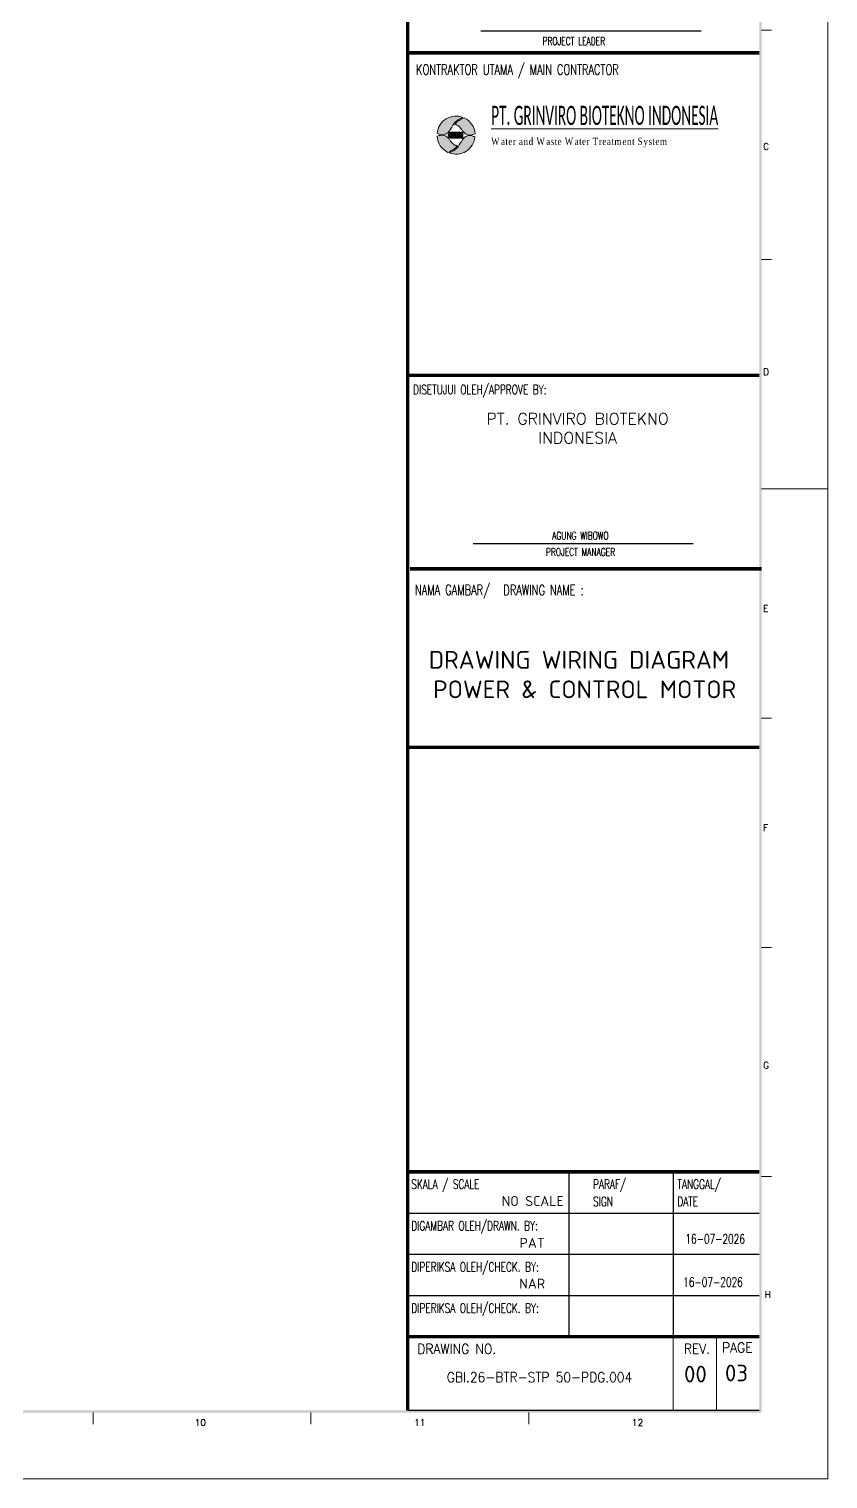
# Model space of a CAD drawing. Header units: millimetres. Extents: x 67033 to 212947, y 35102 to 335921.
# Drawn here: x 89404 to 91552, y 164509 to 168410 of the extents above; entities that cross this region are included whole.
import ezdxf
from ezdxf.enums import TextEntityAlignment as Align

# ---------------------------------------------------------------- set-up
doc = ezdxf.new("R2010")
doc.units = ezdxf.units.MM
doc.layers.add('BORDER', color=7, linetype='Continuous')
doc.layers.add('S-Kop', color=7, linetype='Continuous')
doc.layers.add('G-0.9', color=250, linetype='Continuous', lineweight=9)
doc.styles.add('3', font='ROMANS.SHX', dxfattribs={"width": 0.75})
doc.styles.add('ISOCPEUR', font='isocpeur.ttf')
doc.styles.add('ROMANS', font='romans.shx', dxfattribs={"height": 0.3})
doc.styles.get("Standard").update_dxf_attribs({"font": 'arial.ttf'})

msp = doc.modelspace()

# ---------------------------------------------------------------- hatches: boundary and pattern name
at = {"layer": 'G-0.9', "true_color": 0x105689}
h = msp.add_hatch(color=146, dxfattribs=at)
edge = h.paths.add_edge_path(flags=0)
edge.add_arc((90551.57945680924, 168124.1273931313), 51.18441733908399, 3.799054058211098, 64.9709100956754)
edge.add_spline(control_points=[(90573.23447579484, 168170.5052405483), (90572.01825402681, 168169.9790571148), (90570.20747594483, 168169.1593579433), (90567.81759037598, 168168.0081841969), (90566.0426666696, 168167.110470083), (90564.26424196082, 168166.1992743443), (90562.48656068569, 168165.2704636861), (90560.73846110064, 168164.2950316496), (90559.04929292982, 168163.2450126175), (90557.42176621043, 168162.1131507709), (90555.30616877267, 168160.5230616945), (90552.78345216242, 168158.3849078677), (90549.95457401584, 168155.597806881), (90548.19762612865, 168153.5832278127), (90547.35166854081, 168152.5375576327)], knot_values=[0, 0, 0, 0, 0.125, 0.1875, 0.25, 0.3125, 0.375, 0.4375, 0.5, 0.5625, 0.625, 0.75, 0.875, 1, 1, 1, 1], degree=3, periodic=0)
edge.add_spline(control_points=[(90547.35166854081, 168152.5375576327), (90547.91511122338, 168152.5329943063), (90549.03480509757, 168152.4784210968), (90550.6824586095, 168152.2522071642), (90552.3291633374, 168151.9056824677), (90553.92768798278, 168151.4082116547), (90555.18577249895, 168150.8061368946), (90556.16036679473, 168150.2471907495), (90556.87053854838, 168149.8047551351), (90557.55863660165, 168149.332713166), (90558.22635741197, 168148.8239425199), (90558.87562899578, 168148.2910852064), (90559.72178600574, 168147.564472925), (90560.5308240158, 168146.8033556455), (90561.30881910922, 168146.0068142494), (90561.88273843225, 168145.4001658208), (90562.44450607689, 168144.7810275667), (90563.17385679383, 168143.9347813398), (90563.8861523021, 168143.0715465112), (90564.58626795231, 168142.1967968485), (90565.2721305162, 168141.3074897527), (90566.1214148738, 168140.189385091), (90567.12723897654, 168138.837956586), (90568.13004355218, 168137.4859076906), (90569.1414857823, 168136.1509771939), (90570.16455993385, 168134.8277789485), (90571.03516624916, 168133.7422576987), (90571.74148809913, 168132.8820874213), (90572.28199484566, 168132.2449910069), (90572.82782256645, 168131.6081131139), (90573.37799798338, 168130.9720410558), (90573.84723497566, 168130.4524815815), (90574.23175107253, 168130.0469770612), (90574.52621033334, 168129.7502584646), (90574.82485769087, 168129.4574973973), (90575.22612681008, 168129.0683723782), (90575.73705187424, 168128.5912411712), (90576.37100059217, 168128.0442085349), (90577.25201984202, 168127.370853109), (90578.44006411798, 168126.6319219746), (90579.9381958, 168125.8765702562), (90581.50019962441, 168125.2599713318), (90583.64863697469, 168124.6172069714), (90585.854431866, 168124.2356945373), (90588.0847723, 168124.1231241289), (90590.32128000748, 168124.1640276772), (90593.10354562056, 168124.4762792846), (90595.83268042082, 168125.0769360432), (90597.95986783289, 168125.7343115951), (90600.06262508428, 168126.47674969), (90601.6224099851, 168127.0809716159), (90602.65139958131, 168127.518740921)], knot_values=[0, 0, 0, 0, 0.02500000000000002, 0.05000000000000004, 0.07499999999999996, 0.09999999999999998, 0.125, 0.1375, 0.15, 0.1625000000000001, 0.175, 0.1875, 0.2, 0.225, 0.2375, 0.25, 0.2625, 0.275, 0.3, 0.3125, 0.325, 0.35, 0.375, 0.4, 0.425, 0.45, 0.475, 0.4875, 0.5, 0.5125, 0.5249999999999999, 0.5374999999999999, 0.5437499999999998, 0.5499999999999998, 0.5562499999999999, 0.5624999999999999, 0.5749999999999998, 0.5874999999999999, 0.5999999999999999, 0.6249999999999999, 0.6499999999999999, 0.6749999999999998, 0.6999999999999998, 0.7499999999999999, 0.7749999999999999, 0.7999999999999999, 0.8499999999999999, 0.8999999999999999, 0.9249999999999999, 0.95, 1, 1, 1, 1], degree=3, periodic=0)
edge = h.paths.add_edge_path(flags=0)
edge.add_arc((90551.57945680924, 168124.1273931313), 51.18441733908391, 183.7990540582112, 244.97091009567498, ccw=False)
edge.add_spline(control_points=[(90500.50751403719, 168120.7360453409), (90501.53650363494, 168121.1738146459), (90503.0962011017, 168121.7781356013), (90505.19919151008, 168122.5203096181), (90506.79388259506, 168123.0141335154), (90508.41995639833, 168123.4157692314), (90510.61061106369, 168123.8423278657), (90512.8378269054, 168124.0905393839), (90515.07410557124, 168124.1317030931), (90517.30450294637, 168124.0190651643), (90519.51027128972, 168123.6376013754), (90521.65871806954, 168122.9947829205), (90523.22070452226, 168122.3783354824), (90524.7188986162, 168121.6224183896), (90526.1443194674, 168120.7378110417), (90527.21739238394, 168119.8553001407), (90527.9327953139, 168119.1863366206), (90528.33405432661, 168118.7973034141), (90528.63270371496, 168118.5045239053), (90528.92716243392, 168118.2078102207), (90529.31167870882, 168117.8023040918), (90529.78091561364, 168117.2827454056), (90530.33109105974, 168116.6466730942), (90530.87691877132, 168116.0097952696), (90531.41742552092, 168115.3726988375), (90532.12374736935, 168114.5125285655), (90532.99435368465, 168113.4270073118), (90534.01742783775, 168112.1038090679), (90535.02887006632, 168110.7688785713), (90536.03167464197, 168109.4168296759), (90537.03749874624, 168108.0654011709), (90537.88678310385, 168106.9472965093), (90538.57264566772, 168106.0579894134), (90539.27276131794, 168105.1832397514), (90539.98505682619, 168104.3200049229), (90540.71440754161, 168103.4737586959), (90541.2761751878, 168102.8546204396), (90541.85009451081, 168102.247972011), (90542.6280896027, 168101.4514306164), (90543.4371276143, 168100.6903133376), (90544.28328462272, 168099.9637010556), (90544.93255620808, 168099.4308437421), (90545.60027701683, 168098.9220730958), (90546.28837507167, 168098.4500311261), (90546.99854682531, 168098.0075955125), (90547.9731411211, 168097.4486493673), (90549.23122563571, 168096.8465746072), (90550.8297502811, 168096.3491037942), (90552.476455009, 168096.0025790962), (90554.12410852093, 168095.776365165), (90555.24380239667, 168095.7217919556), (90555.80724507922, 168095.7172286291)], knot_values=[0, 0, 0, 0, 0.05000000000000004, 0.07499999999999996, 0.09999999999999998, 0.125, 0.1499999999999999, 0.2, 0.225, 0.25, 0.3, 0.325, 0.35, 0.375, 0.4, 0.425, 0.4375, 0.44375, 0.45, 0.4562499999999999, 0.4624999999999999, 0.475, 0.4875, 0.5, 0.5125, 0.5249999999999999, 0.5499999999999998, 0.5749999999999997, 0.5999999999999998, 0.6249999999999998, 0.6499999999999998, 0.6749999999999998, 0.6874999999999998, 0.6999999999999997, 0.7249999999999996, 0.7374999999999996, 0.7499999999999996, 0.7624999999999995, 0.7749999999999995, 0.7999999999999995, 0.8124999999999996, 0.8249999999999995, 0.8374999999999995, 0.8499999999999994, 0.8624999999999994, 0.8749999999999993, 0.8999999999999994, 0.9249999999999994, 0.9499999999999994, 0.9749999999999994, 0.9999999999999994, 0.9999999999999994, 0.9999999999999994, 0.9999999999999994], degree=3, periodic=0)
edge.add_spline(control_points=[(90555.80724507922, 168095.7172286291), (90554.96128749139, 168094.6715584499), (90553.20433960421, 168092.6569793809), (90550.37546145762, 168089.8698783942), (90547.85274484736, 168087.7317245673), (90545.73714740959, 168086.141635491), (90544.10962069021, 168085.0097736435), (90542.42045251785, 168083.9597546124), (90540.67235293433, 168082.9843225758), (90538.89467165923, 168082.0555119175), (90537.11624695043, 168081.1443161788), (90535.34132324407, 168080.2466020657), (90532.95143767522, 168079.0954283187), (90531.14065959169, 168078.2757291471), (90529.92443782519, 168077.7495457136)], knot_values=[0, 0, 0, 0, 0.125, 0.25, 0.375, 0.4375, 0.5, 0.5625, 0.625, 0.6875, 0.75, 0.8125, 0.875, 1, 1, 1, 1], degree=3, periodic=0)
at = {"layer": 'G-0.9', "true_color": 0x139b48}
h = msp.add_hatch(color=114, dxfattribs=at)
edge = h.paths.add_edge_path(flags=0)
edge.add_spline(control_points=[(90602.52684281033, 168119.2071860099), (90601.91239689481, 168119.5040851488), (90600.67534835203, 168120.0801062512), (90599.10673072326, 168120.7483245923), (90597.84189976116, 168121.2650716121), (90596.88868966002, 168121.644733282), (90595.926941092, 168122.0032589114), (90594.95407919894, 168122.3242667396), (90593.96635534926, 168122.6182049564), (90592.96705968598, 168122.8921223185), (90591.95953986415, 168123.1269184911), (90590.94967373148, 168123.3042544305), (90589.9331608593, 168123.4288950292), (90588.56459637813, 168123.5397168435), (90586.85959434025, 168123.5383356861), (90585.16059325774, 168123.3021934647), (90583.81010176482, 168123.0009117666), (90582.81654797972, 168122.7278589158), (90581.83625588503, 168122.401631054), (90580.86424652177, 168122.0183222496), (90579.91050599079, 168121.5885856322), (90578.67526682523, 168120.9705868395), (90577.19412667671, 168120.0888257846), (90575.50756266437, 168118.8908626825), (90573.9304431649, 168117.5704658602), (90572.44453856855, 168116.1419787654), (90571.04981884442, 168114.6239718173), (90569.73751826768, 168113.0290319037), (90568.71261440153, 168111.6578921468), (90567.93019097952, 168110.5315292072), (90567.1611849884, 168109.3987709693), (90566.42562221715, 168108.2463621752), (90565.71466707354, 168107.0781868642), (90565.18425528462, 168106.2006428647), (90564.66087235707, 168105.3188761955), (90564.14786517389, 168104.4307313173), (90563.63831680955, 168103.5406759771), (90562.95302920455, 168102.3581751096), (90562.27135609585, 168101.1739880893), (90561.58611655042, 168099.9927572693), (90561.06066677406, 168099.1145995343), (90560.52774810475, 168098.2416081868), (90559.81287464366, 168097.0807500017), (90558.88559638803, 168095.6528862915), (90557.71082963768, 168093.9780333379), (90556.05914154983, 168091.8068816124), (90553.78219166763, 168089.2351246711), (90550.7754329422, 168086.4076021179), (90547.52285157448, 168083.8739520787), (90544.63780965358, 168082.0488480481), (90542.24845969364, 168080.7366751449), (90540.4229230655, 168079.8111240569), (90538.57089721652, 168078.9326903359), (90536.0726749733, 168077.8123871424), (90534.18737980856, 168076.992748084), (90532.9196777086, 168076.4654877746)], knot_values=[-1, -1, -1, -1, -0.9772727272727273, -0.9545454545454546, -0.9431818181818182, -0.9318181818181819, -0.9204545454545454, -0.9090909090909091, -0.8977272727272727, -0.8863636363636364, -0.875, -0.8636363636363636, -0.8522727272727273, -0.8409090909090909, -0.8181818181818182, -0.7954545454545454, -0.7840909090909091, -0.7727272727272727, -0.7613636363636364, -0.75, -0.7386363636363636, -0.7272727272727273, -0.7045454545454546, -0.6818181818181818, -0.6590909090909091, -0.6363636363636364, -0.6136363636363636, -0.5909090909090909, -0.5681818181818181, -0.5568181818181818, -0.5454545454545454, -0.5227272727272727, -0.5113636363636364, -0.5, -0.4886363636363636, -0.4772727272727273, -0.4659090909090909, -0.4545454545454545, -0.4318181818181818, -0.4204545454545454, -0.4090909090909091, -0.3977272727272727, -0.3863636363636364, -0.3636363636363636, -0.3409090909090909, -0.3181818181818182, -0.2727272727272727, -0.2272727272727273, -0.1818181818181818, -0.1363636363636364, -0.1136363636363636, -0.09090909090909091, -0.06818181818181818, -0.04545454545454546, 0, 0, 0, 0], degree=3, periodic=0)
edge.add_arc((90551.57945680924, 168124.1273931313), 51.18441733908411, 248.6195076609033, 354.4838079919351)
edge = h.paths.add_edge_path(flags=0)
edge.add_arc((90551.57945680924, 168124.1273931313), 51.18441733908363, 68.61950766090604, 174.4838079919366)
edge.add_spline(control_points=[(90500.63207080973, 168129.0476002519), (90501.24651672521, 168128.7507011131), (90502.48356526802, 168128.1746800107), (90504.05218289522, 168127.5064616697), (90505.31701385732, 168126.9897146498), (90506.27022396002, 168126.6100529806), (90507.23197252802, 168126.2515273505), (90508.20483442109, 168125.9305195223), (90509.19255827078, 168125.6365813055), (90510.19185393405, 168125.3626639434), (90511.1993737559, 168125.1278677708), (90512.20923988857, 168124.9505318313), (90513.22575276071, 168124.8258912327), (90514.59431724038, 168124.7150694191), (90516.29931927979, 168124.7164505743), (90517.99832036078, 168124.9525927972), (90519.34881185368, 168125.2538744961), (90520.34236564033, 168125.5269273453), (90521.32265773344, 168125.853155208), (90522.29466709979, 168126.2364640092), (90523.24840761848, 168126.6662006412), (90524.48364685466, 168127.2841993633), (90525.96478646288, 168128.1659609555), (90527.65135270404, 168129.3639218303), (90529.22846394207, 168130.6843269155), (90530.71439935373, 168132.1127831873), (90532.10900407503, 168133.6309051658), (90533.42173384779, 168135.2254157799), (90534.65001670415, 168136.8723856582), (90535.61740273293, 168138.2876278233), (90536.36674233574, 168139.4311826257), (90536.91069986994, 168140.3007458722), (90537.44433550177, 168141.1765246305), (90537.97463283586, 168142.0541645058), (90538.49805430288, 168142.9359003982), (90539.01102178307, 168143.8240725089), (90539.52069042141, 168144.7140496889), (90540.03421473202, 168145.6012107494), (90540.54801849088, 168146.4878659987), (90541.05851974382, 168147.3763305954), (90541.57289021547, 168148.2619687865), (90542.09822192663, 168149.1402028337), (90542.63117204215, 168150.0131738569), (90543.34603520791, 168151.1740386947), (90544.27331850145, 168152.6018991577), (90545.44808367381, 168154.2767530936), (90547.09977211627, 168156.4479047761), (90549.37672306682, 168159.0196595999), (90552.38347638593, 168161.8471915549), (90555.63607809867, 168164.3808065277), (90558.52105670508, 168166.2060196098), (90560.9105357838, 168167.5179701334), (90563.34405887582, 168168.7529437401), (90566.45687256561, 168170.170795338), (90568.97153380992, 168171.2620381778), (90570.2392359099, 168171.7892984873)], knot_values=[-1, -1, -1, -1, -0.9772727272727273, -0.9545454545454546, -0.9431818181818182, -0.9318181818181819, -0.9204545454545455, -0.9090909090909092, -0.8977272727272728, -0.8863636363636365, -0.8750000000000001, -0.8636363636363638, -0.8522727272727274, -0.840909090909091, -0.8181818181818183, -0.7954545454545456, -0.7840909090909093, -0.7727272727272729, -0.7613636363636366, -0.7500000000000002, -0.7386363636363639, -0.7272727272727275, -0.7045454545454548, -0.6818181818181821, -0.6590909090909094, -0.6363636363636367, -0.613636363636364, -0.5909090909090913, -0.5681818181818186, -0.5454545454545459, -0.5340909090909094, -0.522727272727273, -0.5113636363636367, -0.5000000000000003, -0.488636363636364, -0.4772727272727276, -0.4659090909090913, -0.4545454545454549, -0.4431818181818186, -0.4318181818181822, -0.4204545454545459, -0.4090909090909095, -0.3977272727272732, -0.3863636363636368, -0.363636363636364, -0.3409090909090913, -0.3181818181818186, -0.272727272727273, -0.2272727272727276, -0.1818181818181821, -0.1363636363636367, -0.113636363636364, -0.09090909090909127, -0.04545454545454575, -3.33066907387547e-16, -3.33066907387547e-16, -3.33066907387547e-16, -3.33066907387547e-16], degree=3, periodic=0)
at = {"layer": 'G-0.9', "true_color": 0xf26722}
h = msp.add_hatch(color=30, dxfattribs=at)
h.dxf.hatch_style = 1
edge = h.paths.add_edge_path()
edge.add_arc((90551.56401797352, 168124.1369431878), 51.18441733908399, 3.799054058211098, 64.9709100956754)
edge.add_spline(control_points=[(90573.21903695757, 168170.5147906049), (90572.00281518954, 168169.9886071713), (90570.19203710755, 168169.1689079997), (90567.8021515387, 168168.0177342526), (90566.02722783234, 168167.1200201396), (90564.24880312356, 168166.2088244008), (90562.47112184843, 168165.2800137425), (90560.7230222649, 168164.304581706), (90559.03385409254, 168163.2545626748), (90557.40632737317, 168162.1227008273), (90555.29072993541, 168160.532611751), (90552.76801332514, 168158.3944579242), (90549.93913517855, 168155.6073569375), (90548.18218729136, 168153.5927778692), (90547.33622970355, 168152.5471076892)], knot_values=[0, 0, 0, 0, 0.125, 0.1875, 0.25, 0.3125, 0.375, 0.4375, 0.5, 0.5625, 0.625, 0.75, 0.875, 1, 1, 1, 1], degree=3, periodic=0)
edge.add_spline(control_points=[(90547.33622970355, 168152.5471076892), (90547.89967238609, 168152.5425443628), (90549.01936626185, 168152.4879711534), (90550.66701977223, 168152.2617572222), (90552.31372450166, 168151.9152325242), (90553.91224914552, 168151.4177617112), (90555.17033366168, 168150.8156869511), (90556.14492795744, 168150.256740806), (90556.85509971112, 168149.8143051923), (90557.54319776593, 168149.3422632225), (90558.21091857468, 168148.8334925763), (90558.86019016005, 168148.3006352628), (90559.70634716848, 168147.5740229815), (90560.51538517853, 168146.812905702), (90561.29338027195, 168146.0163643074), (90561.86729959496, 168145.4097158787), (90562.42906723962, 168144.7905776232), (90563.15841795657, 168143.9443313963), (90563.87071346484, 168143.0810965677), (90564.57082911504, 168142.2063469058), (90565.25669167892, 168141.3170398092), (90566.10597603653, 168140.1989351475), (90567.11180014082, 168138.8475066425), (90568.11460471492, 168137.495457747), (90569.12604694499, 168136.1605272505), (90570.14912109812, 168134.8373290066), (90571.0197274119, 168133.7518077552), (90571.72604926032, 168132.8916374778), (90572.26655600991, 168132.2545410634), (90572.8123837307, 168131.6176631705), (90573.36255914612, 168130.9815911131), (90573.83179613839, 168130.462031638), (90574.21631223678, 168130.0565271177), (90574.51077149608, 168129.7598085212), (90574.8094188536, 168129.4670474554), (90575.21068797281, 168129.0779224346), (90575.72161303695, 168128.6007912277), (90576.35556175491, 168128.0537585914), (90577.23658100476, 168127.3804031663), (90578.42462528226, 168126.6414720311), (90579.92275696274, 168125.8861203142), (90581.48476078715, 168125.2695213884), (90583.63319813741, 168124.6267570287), (90585.83899302874, 168124.2452445939), (90588.06933346273, 168124.1326741854), (90590.30584117021, 168124.1735777337), (90593.08810678327, 168124.4858293403), (90595.81724158353, 168125.0864860997), (90597.94442899564, 168125.7438616516), (90600.04718624699, 168126.4862997466), (90601.60697114782, 168127.0905216725), (90602.63596074405, 168127.5282909775)], knot_values=[0, 0, 0, 0, 0.02500000000000002, 0.05000000000000004, 0.07499999999999996, 0.09999999999999998, 0.125, 0.1375, 0.15, 0.1625000000000001, 0.175, 0.1875, 0.2, 0.225, 0.2375, 0.25, 0.2625, 0.275, 0.3, 0.3125, 0.325, 0.35, 0.375, 0.4, 0.425, 0.45, 0.475, 0.4875, 0.5, 0.5125, 0.5249999999999999, 0.5374999999999999, 0.5437499999999998, 0.5499999999999998, 0.5562499999999999, 0.5624999999999999, 0.5749999999999998, 0.5874999999999999, 0.5999999999999999, 0.6249999999999999, 0.6499999999999999, 0.6749999999999998, 0.6999999999999998, 0.7499999999999999, 0.7749999999999999, 0.7999999999999999, 0.8499999999999999, 0.8999999999999999, 0.9249999999999999, 0.95, 1, 1, 1, 1], degree=3, periodic=0)
at = {"layer": 'G-0.9', "true_color": 0x000000}
h = msp.add_hatch(color=18, dxfattribs=at)
edge = h.paths.add_edge_path(flags=0)
edge.add_spline(control_points=[(90536.99158737532, 168132.3937322129), (90536.73460533009, 168132.2823768043), (90536.35448463589, 168132.1103993094), (90535.8579463496, 168131.8715910004), (90535.49151817207, 168131.6869647132), (90535.12774199151, 168131.4998886249), (90534.76719404549, 168131.3098302288), (90534.47357839915, 168131.1451291899), (90534.24442752509, 168131.0080633307), (90534.02051727992, 168130.8661601484), (90533.7461535558, 168130.6836507535), (90533.4253212497, 168130.4568743224), (90533.11763029096, 168130.2179236107), (90532.82796954285, 168129.9626272609), (90532.55544961241, 168129.6907154816), (90532.21081101286, 168129.3095489333), (90531.82380724624, 168128.7982377716), (90531.43892754581, 168128.1129574901), (90531.12400008664, 168127.3807922962), (90530.88036243814, 168126.6062849696), (90530.64669917228, 168125.5332370837), (90530.52211851043, 168124.1401261227), (90530.62532174861, 168122.4671866062), (90530.93358147243, 168121.1352113068), (90531.32375241713, 168120.1483013585), (90531.68710974303, 168119.4521106447), (90532.0574783698, 168118.9284292371), (90532.38921635272, 168118.5355494333), (90532.65211232446, 168118.2537168883), (90532.93223033422, 168117.9871704812), (90533.23050193093, 168117.7357539608), (90533.54212979456, 168117.4956906466), (90533.86173124966, 168117.2623847937), (90534.19199391002, 168117.0381373295), (90534.53557093003, 168116.825166938), (90534.88699527939, 168116.6188485105), (90535.35974815296, 168116.3473050534), (90535.95947284909, 168116.0153196724), (90536.45480197862, 168115.7629087422), (90536.70583886914, 168115.6395611901)], knot_values=[0, 0, 0, 0, 0.0357142857142857, 0.0535714285714286, 0.0714285714285714, 0.0892857142857143, 0.1071428571428572, 0.125, 0.1339285714285714, 0.1428571428571429, 0.1607142857142858, 0.1785714285714286, 0.1964285714285714, 0.2142857142857143, 0.2321428571428572, 0.25, 0.2857142857142857, 0.3214285714285714, 0.3571428571428572, 0.3928571428571429, 0.4285714285714286, 0.5, 0.5714285714285714, 0.6428571428571428, 0.6785714285714285, 0.7142857142857142, 0.7499999999999999, 0.7678571428571428, 0.7857142857142857, 0.8035714285714286, 0.8214285714285714, 0.8392857142857142, 0.857142857142857, 0.8749999999999998, 0.8928571428571427, 0.9107142857142856, 0.9285714285714284, 0.9642857142857141, 0.9999999999999998, 0.9999999999999998, 0.9999999999999998, 0.9999999999999998], degree=3, periodic=0)
edge.add_line((90536.70583886914, 168115.6395611901), (90546.60684181056, 168115.6395611901))
edge.add_line((90546.60684181022, 168115.6395611901), (90546.60684181022, 168126.1797328615))
edge.add_line((90546.60684181022, 168126.1797328613), (90538.37806838762, 168126.1797328613))
edge.add_line((90538.37806838752, 168126.1797328613), (90538.37806838752, 168121.8150463203))
edge.add_line((90538.37806838752, 168121.8150463206), (90542.24925543231, 168121.8150463206))
edge.add_line((90542.24925543272, 168121.8150463206), (90542.24925543272, 168119.883542368))
edge.add_line((90542.24925543272, 168119.8835423671), (90537.99160267363, 168119.8835423671))
edge.add_spline(control_points=[(90537.99160267353, 168119.8835423671), (90537.79114112472, 168119.9707606574), (90537.54676051222, 168120.0860556602), (90537.26298340953, 168120.2340051995), (90537.07603033292, 168120.3348973185), (90536.84347285022, 168120.4621594587), (90536.64278298889, 168120.585415545), (90536.51512074565, 168120.6737874462), (90536.43176363602, 168120.7344855414), (90536.28783047358, 168120.8428847359), (90536.09058118598, 168121.0066285383), (90535.85101952637, 168121.2462910096), (90535.62027352695, 168121.5454938721), (90535.40498622625, 168121.9005915216), (90535.22935712851, 168122.2859084553), (90534.95358818106, 168123.0995780398), (90534.85043551066, 168124.1465098224), (90535.00757319065, 168125.1550737331), (90535.17632550643, 168125.6973473747), (90535.34224881724, 168126.0828114674), (90535.51629722326, 168126.3770077199), (90535.6754685836, 168126.5987390231), (90535.80365715969, 168126.7566073003), (90535.9424544622, 168126.9046598647), (90536.09197765213, 168127.0437971255), (90536.22309561657, 168127.1540595714), (90536.33097068325, 168127.2396476598), (90536.41283290507, 168127.3029632742), (90536.4963575593, 168127.3647986341), (90536.61084622923, 168127.4445180395), (90536.75841365279, 168127.5402594926), (90536.94053521092, 168127.6507337005), (90537.12464923592, 168127.7594617345), (90537.31039555193, 168127.8667596004), (90537.56296491952, 168128.0055232133), (90537.7571448536, 168128.105431309), (90537.8887958973, 168128.1701109755)], knot_values=[0, 0, 0, 0, 0.05769230769230771, 0.07211538461538458, 0.08653846153846156, 0.1153846153846154, 0.1442307692307693, 0.1514423076923077, 0.1586538461538463, 0.1730769230769231, 0.2019230769230769, 0.2307692307692307, 0.2692307692307692, 0.3076923076923077, 0.3461538461538461, 0.3846153846153846, 0.5384615384615384, 0.6153846153846154, 0.653846153846154, 0.6923076923076924, 0.7307692307692308, 0.7500000000000001, 0.7692307692307694, 0.7884615384615385, 0.8076923076923078, 0.8269230769230771, 0.8365384615384617, 0.8461538461538463, 0.8557692307692308, 0.8653846153846154, 0.8846153846153847, 0.903846153846154, 0.9230769230769232, 0.9423076923076925, 0.9615384615384618, 1, 1, 1, 1], degree=3, periodic=0)
edge.add_line((90537.8887958973, 168128.1701109755), (90546.60684180977, 168128.1701109755))
edge.add_line((90546.60684181022, 168128.1701109755), (90546.60684181022, 168132.3937322126))
edge.add_line((90546.60684181022, 168132.3937322129), (90536.99158737613, 168132.3937322129))
h.paths.add_polyline_path([(90569.85522544016, 168132.3937322129), (90565.57793073461, 168132.3937322129), (90565.57793073461, 168115.6395611901), (90569.85522544016, 168115.6395611901)], flags=0)
edge = h.paths.add_edge_path(flags=0)
edge.add_line((90551.92270435202, 168128.1701109755), (90551.92270435202, 168119.8835423674))
edge.add_line((90551.92270435202, 168119.8835423671), (90558.78975815116, 168119.8835423671))
edge.add_spline(control_points=[(90558.78975815195, 168119.8835423671), (90558.84303398464, 168119.9294134325), (90558.9469286796, 168120.0213521696), (90559.07289544168, 168120.1365642951), (90559.16639440492, 168120.2292722754), (90559.23232526823, 168120.2991135548), (90559.28279346022, 168120.3576456941), (90559.32053493669, 168120.4046662429), (90559.34685719009, 168120.4400784524), (90559.37147502553, 168120.4756167837), (90559.3945825095, 168120.5112668735), (90559.41576843015, 168120.5470591527), (90559.4408106524, 168120.5950193982), (90559.46712401349, 168120.6553389043), (90559.48935066673, 168120.7284141307), (90559.50040665307, 168120.8023159437), (90559.50160920009, 168120.8769468749), (90559.49322318415, 168120.9398340041), (90559.48158030576, 168120.9905088105), (90559.47090193603, 168121.0286589261), (90559.4580284062, 168121.0669714763), (90559.44276400266, 168121.1054609424), (90559.42553948563, 168121.144095449), (90559.4067873498, 168121.1828429938), (90559.3863066841, 168121.2217184438), (90559.3563182583, 168121.273750751), (90559.31549642081, 168121.3390380091), (90559.2610680701, 168121.4177854174), (90559.18282958385, 168121.5232013232), (90559.07581451478, 168121.6556532275), (90558.9870386401, 168121.7618488616), (90558.94130411443, 168121.8150463206)], knot_values=[0, 0, 0, 0, 0.07692307692307687, 0.1538461538461539, 0.1923076923076923, 0.2307692307692307, 0.2692307692307692, 0.2884615384615384, 0.3076923076923077, 0.3269230769230769, 0.3461538461538461, 0.3653846153846154, 0.3846153846153846, 0.423076923076923, 0.4615384615384615, 0.5, 0.5384615384615384, 0.5769230769230769, 0.5961538461538461, 0.6153846153846154, 0.6346153846153846, 0.6538461538461539, 0.6730769230769231, 0.6923076923076923, 0.7115384615384615, 0.7307692307692306, 0.7692307692307692, 0.8076923076923076, 0.846153846153846, 0.9230769230769229, 0.9999999999999998, 0.9999999999999998, 0.9999999999999998, 0.9999999999999998], degree=3, periodic=0)
edge.add_line((90558.94130411443, 168121.8150463206), (90554.53623228997, 168121.8150463206))
edge.add_line((90554.53623229021, 168121.8150463206), (90554.53623229021, 168126.1797328616))
edge.add_line((90554.53623229021, 168126.1797328613), (90558.94130411466, 168126.1797328613))
edge.add_spline(control_points=[(90558.94130411443, 168126.1797328613), (90558.99287073225, 168126.2405630456), (90559.0673198525, 168126.3317793141), (90559.15134468304, 168126.4381699663), (90559.19784013383, 168126.4989494362), (90559.23112079788, 168126.544518128), (90559.26317683842, 168126.5900745743), (90559.29430212514, 168126.6356217115), (90559.32388240144, 168126.6811533981), (90559.3512982531, 168126.7266634388), (90559.37685903494, 168126.7721549282), (90559.40087426294, 168126.8176309608), (90559.42272403477, 168126.8630853382), (90559.44179587907, 168126.9085119327), (90559.458377025, 168126.9539136211), (90559.47764482537, 168127.0144207989), (90559.49442608573, 168127.0899817318), (90559.50119625217, 168127.1805211698), (90559.49610418137, 168127.2709419786), (90559.4801695088, 168127.3461757329), (90559.46147287426, 168127.4063032433), (90559.44522122401, 168127.4513765841), (90559.42637574281, 168127.496423984), (90559.40465495003, 168127.5414426294), (90559.38068921222, 168127.5864388245), (90559.35512208466, 168127.6314190041), (90559.32763250811, 168127.6763799585), (90559.2978999866, 168127.7213184819), (90559.2665663885, 168127.7662409943), (90559.23426826486, 168127.81115386), (90559.20070108079, 168127.8560540342), (90559.15374663028, 168127.915898951), (90559.06882211447, 168128.0206000104), (90558.9935137411, 168128.1103186151), (90558.94130411443, 168128.1701109755)], knot_values=[0, 0, 0, 0, 0.09090909090909094, 0.1363636363636364, 0.1590909090909091, 0.1818181818181818, 0.2045454545454546, 0.2272727272727273, 0.25, 0.2727272727272727, 0.2954545454545454, 0.3181818181818181, 0.3409090909090908, 0.3636363636363636, 0.3863636363636365, 0.4090909090909092, 0.4545454545454546, 0.5, 0.5454545454545454, 0.5909090909090908, 0.6136363636363635, 0.6363636363636362, 0.659090909090909, 0.6818181818181817, 0.7045454545454544, 0.7272727272727271, 0.7499999999999998, 0.7727272727272725, 0.7954545454545452, 0.8181818181818179, 0.8409090909090906, 0.8636363636363633, 0.9090909090909087, 0.9999999999999997, 0.9999999999999997, 0.9999999999999997, 0.9999999999999997], degree=3, periodic=0)
edge.add_line((90558.94130411443, 168128.1701109755), (90551.92270435189, 168128.1701109755))
edge = h.paths.add_edge_path(flags=0)
edge.add_line((90547.73160435248, 168132.3937322129), (90560.06988011976, 168132.3937322129))
edge.add_spline(control_points=[(90560.06988012082, 168132.3937322129), (90560.21967619528, 168132.3317657151), (90560.4407763023, 168132.2351303345), (90560.7286676141, 168132.0991982141), (90560.94057333139, 168131.9931340144), (90561.15069968702, 168131.8852452509), (90561.35865322148, 168131.7751276814), (90561.52737034566, 168131.6786706873), (90561.65845279157, 168131.5975105361), (90561.75422351644, 168131.5340457303), (90561.84813612296, 168131.4686326921), (90561.97184471592, 168131.379798428), (90562.18275451215, 168131.2184406218), (90562.46172042296, 168130.9663373556), (90562.70224274295, 168130.6735419256), (90562.87591558925, 168130.4215417583), (90563.03716064297, 168130.1612521792), (90563.17792476386, 168129.8826144839), (90563.30028024851, 168129.5902766706), (90563.41252072992, 168129.2954177826), (90563.53201156674, 168128.9135213371), (90563.67981248502, 168128.2893407996), (90563.77212617778, 168127.6598850148), (90563.79256301437, 168127.0344799114), (90563.77080643596, 168126.5700350062), (90563.70348191097, 168126.1152094817), (90563.61528773383, 168125.7427171226), (90563.52107023167, 168125.4520785397), (90563.43819645165, 168125.2371163974), (90563.347495718, 168125.0242809778), (90563.25301887466, 168124.8125085046), (90563.15538493212, 168124.601659236), (90563.01700681585, 168124.3227470444), (90562.90512096585, 168124.1157823699), (90562.82680470534, 168123.9788232644)], knot_values=[0, 0, 0, 0, 0.04545454545454541, 0.06818181818181812, 0.09090909090909094, 0.1136363636363636, 0.1363636363636364, 0.1590909090909091, 0.1704545454545454, 0.1818181818181818, 0.1931818181818181, 0.2045454545454546, 0.2272727272727273, 0.2727272727272727, 0.3181818181818181, 0.3409090909090908, 0.3636363636363636, 0.4090909090909092, 0.4318181818181819, 0.4545454545454546, 0.5, 0.5454545454545454, 0.6363636363636362, 0.6818181818181817, 0.7272727272727271, 0.7727272727272725, 0.8181818181818179, 0.8409090909090906, 0.8636363636363633, 0.886363636363636, 0.9090909090909087, 0.9318181818181814, 0.9545454545454541, 0.9999999999999996, 0.9999999999999996, 0.9999999999999996, 0.9999999999999996], degree=3, periodic=0)
edge.add_spline(control_points=[(90562.82680470534, 168123.9788232644), (90562.8972910865, 168123.854007503), (90562.9988015651, 168123.6656501033), (90563.12601964909, 168123.4123195074), (90563.21675067306, 168123.2210676263), (90563.30527086294, 168123.0292027525), (90563.39107420784, 168122.8365982182), (90563.47079209214, 168122.6423607981), (90563.54087922837, 168122.4456363383), (90563.60135961029, 168122.2461809567), (90563.67230729523, 168121.9773785608), (90563.73978642779, 168121.636871486), (90563.78111431916, 168121.2187106004), (90563.79354849123, 168120.6541822526), (90563.73080933694, 168119.9395734384), (90563.58317256629, 168119.2240225336), (90563.43756199128, 168118.7356296277), (90563.34125902376, 168118.4609808441), (90563.26109227694, 168118.261312781), (90563.17362141721, 168118.06625718), (90563.04796450882, 168117.8102578993), (90562.87071111596, 168117.5074218249), (90562.62149629103, 168117.1775036188), (90562.3407295822, 168116.8767658379), (90562.0752688418, 168116.6605995661), (90561.84771046057, 168116.502797338), (90561.67282307117, 168116.3889455484), (90561.49205928776, 168116.2812409398), (90561.30419054188, 168116.1809082908), (90561.11213615375, 168116.0849279666), (90560.91827470777, 168115.99082461), (90560.72299984457, 168115.8981901734), (90560.4583284377, 168115.7791508555), (90560.25566257397, 168115.694196529), (90560.1186264433, 168115.6395611901)], knot_values=[0, 0, 0, 0, 0.04166666666666674, 0.0625, 0.08333333333333337, 0.1041666666666667, 0.125, 0.1458333333333333, 0.1666666666666666, 0.1875, 0.2083333333333333, 0.25, 0.2916666666666667, 0.3333333333333334, 0.4166666666666667, 0.5, 0.5416666666666666, 0.5625, 0.5833333333333333, 0.6041666666666665, 0.6249999999999999, 0.6666666666666665, 0.7083333333333333, 0.7499999999999999, 0.7916666666666665, 0.8124999999999998, 0.8333333333333331, 0.8541666666666665, 0.8749999999999998, 0.8958333333333331, 0.9166666666666665, 0.9374999999999999, 0.9583333333333333, 0.9999999999999999, 0.9999999999999999, 0.9999999999999999, 0.9999999999999999], degree=3, periodic=0)
edge.add_line((90560.1186264433, 168115.6395611901), (90547.7316043528, 168115.6395611901))
edge.add_line((90547.73160435248, 168115.6395611901), (90547.73160435248, 168132.3937322131))

# ---------------------------------------------------------------- linework, layer by layer
at = {"layer": 'BORDER', "linetype": 'Continuous', "lineweight": 9}
for p, q in [((91399.6785861908, 168406.3331618293), (91372.86219024567, 168406.3331618293)), ((91399.6785861908, 167789.5560550915), (91372.86219024567, 167789.5560550915)), ((91551.63816321317, 167172.7789483536), (91372.86219024567, 167172.7789483536)), ((91399.6785861908, 166556.0018416158), (91372.86219024567, 166556.0018416158)), ((91399.6785861908, 165939.2247348779), (91372.86219024567, 165939.2247348779)), ((91399.6785861908, 165322.44762814), (91372.86219024567, 165322.44762814)), ((89576.16366192237, 164687.7929241054), (89576.16366192237, 164656.5071288361)), ((90161.6549733909, 164687.7929241054), (90161.6549733909, 164656.5071288361)), ((90747.14628485945, 164687.7929241054), (90747.14628485945, 164656.5071288361))]:
    msp.add_line(p, q, dxfattribs=at)
at = {"layer": 'BORDER', "lineweight": 9}
for p, q in [((91135.44412319807, 164693.8077103691), (91135.44412319807, 164890.5280214388)), ((91252.16146253099, 164693.8077103691), (91252.16146253099, 164890.5280214388))]:
    msp.add_line(p, q, dxfattribs=at)
at = {"layer": 'BORDER', "linetype": 'Continuous', "lineweight": 9}
msp.add_lwpolyline([(84034.10849993001, 164509.0169511379), (91551.63816321317, 164509.0169511379), (91551.63816321317, 169818.6633482725), (84034.10849993001, 169818.6633482725)], close=True, dxfattribs=at)
at = {"layer": 'BORDER', "lineweight": 9}
for points in [[(91367.0519711242, 164693.8077103691), (91373.30913017808, 164687.3528670392), (91367.0519711242, 169638.5465555078), (91373.30913017808, 169644.8037145616)], [(84308.08267850272, 164693.8077103691), (84301.84786593908, 164687.3850598247), (91367.0519711242, 164693.8077103691), (91373.27792332, 164687.3850598247)]]:
    msp.add_trace(points, dxfattribs=at)
at = {"layer": 'G-0.9', "flags": 128}
for points in [[(90536.70583886914, 168115.6395611902), (90546.60684181022, 168115.6395611902), (90546.60684181022, 168126.1797328614), (90538.37806838752, 168126.1797328614), (90538.37806838752, 168121.8150463206), (90542.24925543272, 168121.8150463206), (90542.24925543272, 168119.8835423671), (90537.99160267353, 168119.8835423671)], [(90537.8887958973, 168128.1701109756), (90546.60684181022, 168128.1701109756), (90546.60684181022, 168132.393732213), (90536.99158737532, 168132.393732213)], [(90560.06988012082, 168132.393732213), (90547.73160435248, 168132.393732213), (90547.73160435248, 168115.6395611902), (90560.1186264433, 168115.6395611902)], [(90558.94130411443, 168128.1701109756), (90551.92270435202, 168128.1701109756), (90551.92270435202, 168119.8835423671), (90558.78975815195, 168119.8835423671)], [(90558.94130411443, 168121.8150463206), (90554.53623229021, 168121.8150463206), (90554.53623229021, 168126.1797328614), (90558.94130411443, 168126.1797328614)]]:
    msp.add_lwpolyline(points, dxfattribs=at)
msp.add_lwpolyline([(90565.57793073461, 168132.393732213), (90565.57793073461, 168115.6395611902), (90569.85522544016, 168115.6395611902), (90569.85522544016, 168132.393732213)], close=True, dxfattribs=at)
at = {"layer": 'G-0.9'}
for radius, start, end in [(51.18441733908391, 68.61950765388453, 174.4838079958016), (51.18441733908393, 3.799054052084119, 64.97091009812496), (51.18441733908393, 183.7990540520841, 244.9709100981249), (51.18441733908391, 248.6195076538845, 354.4838079958015)]:
    msp.add_arc((90551.57945680924, 168124.1273931314), radius, start, end, dxfattribs=at)
for points, knots in [([(90500.63207080973, 168129.047600252), (90503.10199394061, 168127.9147490388), (90507.83520829474, 168125.7438200936), (90516.39450948141, 168123.9695453765), (90526.31232773395, 168127.3374682133), (90536.99530580401, 168138.3502903869), (90543.48286849799, 168153.815419186), (90556.54304518424, 168165.9513332748), (90565.63795790225, 168169.8280158592), (90570.2392359099, 168171.7892984873)], [0, 0, 0, 0, 1.770579628440341, 3.393033898530347, 5.562151319994037, 8.247127808721837, 13.14955448463515, 16.31562534401973, 19.55753822054462, 19.55753822054462, 19.55753822054462, 19.55753822054462]), ([(90573.23447579484, 168170.5052405484), (90570.58077844218, 168169.284899617), (90564.28928593145, 168166.3916662103), (90554.95239818307, 168161.0653040689), (90549.80988638451, 168155.2955900098), (90547.35166854081, 168152.5375576328)], [0, 0, 0, 0, 1.905415346747451, 4.517435408228715, 6.909466394063813, 6.909466394063813, 6.909466394063813, 6.909466394063813]), ([(90555.80724507922, 168095.7172286292), (90554.57788056084, 168095.7914742097), (90552.24668749906, 168095.9322630327), (90548.46559328279, 168096.9994804528), (90541.73222329351, 168101.3213021199), (90536.37814061975, 168109.1805014476), (90530.52687969786, 168116.5715394847), (90526.62471100126, 168120.6468408704), (90522.27263578562, 168122.9398115407), (90517.36192656645, 168124.2098367913), (90511.75791127948, 168124.1299750337), (90506.0051824289, 168122.9573748763), (90502.333602246, 168121.473876209), (90500.3950394701, 168120.6906016656)], [0, 0, 0, 0, 0.800651378750998, 1.518242076401352, 2.532326855912974, 5.936559102587797, 7.573771972494917, 8.704539925424049, 9.568759586122226, 10.74236988771987, 11.97059895665076, 13.18579429171778, 14.54511845457573, 14.54511845457573, 14.54511845457573, 14.54511845457573]), ([(90536.99158737532, 168132.393732213), (90535.19096419452, 168131.5680004511), (90531.62253223204, 168129.9315849898), (90530.07435787925, 168124.1149599532), (90531.51452682323, 168118.3236591145), (90534.92732233768, 168116.5591191921), (90536.70583886914, 168115.6395611902)], [0, 0, 0, 0, 1.229803970130789, 2.437196099825928, 3.580462608725656, 4.824631080712818, 4.824631080712818, 4.824631080712818, 4.824631080712818]), ([(90602.52684281033, 168119.2071860099), (90600.0569196779, 168120.3400372224), (90595.32370532531, 168122.5109661684), (90586.7644041371, 168124.2852408855), (90576.84658588609, 168120.9173180487), (90566.16360781604, 168109.9044958744), (90559.67604512205, 168094.4393670768), (90546.6158684358, 168082.3034529873), (90537.52095571779, 168078.4267704028), (90532.9196777086, 168076.4654877747)], [0, 0, 0, 0, 1.770579628440341, 3.393033898530347, 5.562151319994037, 8.247127808721837, 13.14955448463515, 16.31562534401973, 19.55753822054462, 19.55753822054462, 19.55753822054462, 19.55753822054462]), ([(90537.8887958973, 168128.1701109756), (90537.05836043015, 168127.7366103905), (90535.37039665601, 168126.8554663238), (90534.62429644725, 168123.883793396), (90535.54085617427, 168121.0300904726), (90537.22543597652, 168120.2419829386), (90537.99160267353, 168119.8835423671)], [0, 0, 0, 0, 0.584991124888716, 1.189067503807599, 1.826501733034906, 2.358267749880889, 2.358267749880889, 2.358267749880889, 2.358267749880889]), ([(90547.35166854081, 168152.5375576328), (90548.58103305919, 168152.4633120524), (90550.91222612097, 168152.3225232293), (90554.69332033726, 168151.2553058092), (90561.42669032651, 168146.9334841421), (90566.78077300028, 168139.0742848151), (90572.63203392216, 168131.6832467773), (90576.53420261876, 168127.6079453923), (90580.88627783445, 168125.3149747213), (90585.79698705359, 168124.0449494707), (90591.40100234056, 168124.1248112282), (90597.15373119114, 168125.2974113857), (90600.82531137404, 168126.780910053), (90602.76387414841, 168127.5641845964)], [0, 0, 0, 0, 0.800651378750998, 1.518242076401352, 2.532326855912974, 5.936559102587797, 7.573771972494917, 8.704539925424049, 9.568759586122226, 10.74236988771987, 11.97059895665076, 13.18579429171778, 14.54511845457573, 14.54511845457573, 14.54511845457573, 14.54511845457573]), ([(90558.94130411443, 168121.8150463206), (90559.2315682359, 168121.4719726966), (90559.81605179772, 168120.7811505178), (90559.133395923, 168120.1840918893), (90558.78975815195, 168119.8835423671)], [0, 0, 0, 0, 0.2497945427812709, 0.5029929392253231, 0.5029929392253231, 0.5029929392253231, 0.5029929392253231]), ([(90558.94130411443, 168128.1701109756), (90559.21718631174, 168127.8470515566), (90559.77896129678, 168127.1892102655), (90559.22382063144, 168126.5201991602), (90558.94130411443, 168126.1797328614)], [0, 0, 0, 0, 0.2433244871389816, 0.4954781850332973, 0.4954781850332973, 0.4954781850332973, 0.4954781850332973]), ([(90560.06988012082, 168132.393732213), (90560.96237068117, 168131.9969137115), (90562.69394755653, 168131.2270212638), (90563.7896363307, 168128.5198998189), (90563.88547605113, 168125.9734830703), (90563.1373511802, 168124.5639289022), (90562.82680470534, 168123.9788232645)], [0, 0, 0, 0, 0.6123220312861944, 1.18800435202252, 1.787757487754109, 2.213398299354252, 2.213398299354252, 2.213398299354252, 2.213398299354252]), ([(90560.1186264433, 168115.6395611902), (90560.9930296907, 168116.0118635874), (90562.71371142552, 168116.7444934543), (90563.78712182282, 168119.4412659146), (90563.88590433686, 168121.9835640449), (90563.13747681295, 168123.3935417962), (90562.82680470534, 168123.9788232645)], [0, 0, 0, 0, 0.5948142337211458, 1.170496554457471, 1.770249690189061, 2.195890501789204, 2.195890501789204, 2.195890501789204, 2.195890501789204]), ([(90529.92443782519, 168077.7495457136), (90532.57813517631, 168078.9698866442), (90538.86962768708, 168081.8631200518), (90548.20651543698, 168087.1894821931), (90553.34902723553, 168092.9591962522), (90555.80724507922, 168095.7172286292)], [0, 0, 0, 0, 1.905415346747451, 4.517435408228715, 6.909466394063813, 6.909466394063813, 6.909466394063813, 6.909466394063813])]:
    msp.add_open_spline(points, degree=3, knots=knots, dxfattribs=at)
at = {"layer": 'S-Kop', "color": 7}
for p, q in [((91210.32756126627, 168403.5608328133), (90618.48687052923, 168403.5608328133)), ((91189.39556010764, 167024.5745939793), (90597.55486937061, 167024.5745939793)), ((91367.0519711242, 166477.4458360734), (90421.33352279656, 166477.4458360734)), ((90854.65596612362, 165335.1921414488), (90854.65596612362, 164892.0688240996)), ((91135.44412319807, 165335.1921414488), (91135.44412319807, 164890.5280214388)), ((90421.33352279633, 165224.4113121228), (91367.0519711242, 165224.4113121228)), ((90421.33352279633, 165113.6304827741), (91367.0519711242, 165113.6304827741)), ((90421.33352279633, 165002.8496534483), (91367.0519711242, 165002.8496534483)), ((90421.33352279633, 164892.0688240996), (91367.0519711242, 164892.0688240996)), ((91367.0519711242, 164892.0688240996), (90421.33352279656, 164892.0688240996)), ((90421.33352279633, 164890.5280214388), (91367.0519711242, 164890.5280214388)), ((90421.33352279633, 164890.5280214388), (91367.0519711242, 164890.5280214388))]:
    msp.add_line(p, q, dxfattribs=at)
at = {"layer": 'S-Kop', "color": 7, "linetype": 'ByBlock'}
for p, q in [((90421.33352279633, 165224.4113121228), (91367.0519711242, 165224.4113121228)), ((90421.33352279633, 164890.5280214388), (91367.0519711242, 164890.5280214388))]:
    msp.add_line(p, q, dxfattribs=at)
at = {"layer": 'S-Kop', "linetype": 'ByBlock'}
msp.add_line((90421.33352279633, 164693.8077103691), (91367.0519711242, 164693.8077103691), dxfattribs=at)
at = {"layer": 'S-Kop'}
msp.add_line((90421.33352279633, 164693.8077103691), (91367.0519711242, 164693.8077103691), dxfattribs=at)
at = {"layer": 'S-Kop', "color": 7}
for points, const_width in [([(90421.33352279656, 169638.5465555078), (90421.33352279656, 164693.8077103691)], 8.873104763136828), ([(91367.0519711242, 168345.427265639), (90421.33352279676, 168345.427265639)], 9.457184482831126), ([(91367.0519711242, 168345.427265639), (90421.33352279676, 168345.427265639)], 9.457184482831126), ([(91367.05197112399, 167478.1518458559), (90421.33352279656, 167478.1518458559)], 9.457184482831126), ([(91373.30913017808, 166957.2200793307), (90427.59068185065, 166957.2200793307)], 9.457184482831126), ([(91367.0519711242, 166477.4458360734), (90421.33352279676, 166477.4458360734)], 9.457184482831126), ([(91367.0519711242, 165335.1921414488), (90421.33352279676, 165335.1921414488)], 9.457184482831126), ([(91367.0519711242, 164892.0688240996), (90421.33352279676, 164892.0688240996)], 9.457184482831126)]:
    msp.add_lwpolyline(points, dxfattribs=dict(at, const_width=const_width))

# ---------------------------------------------------------------- texts
at = {"insert": (90552.61461797767, 167376.5510321322), "char_height": 30.82023708788147, "attachment_point": 1}
msp.add_mtext_dynamic_manual_height_columns('\\pxqc;{\\Fromans|c0;PT. GRINVIRO BIOTEKNO INDONESIA}', width=651.4740929883233, gutter_width=1.761559047089705, heights=[0], dxfattribs=at)
at = {"layer": 'BORDER', "linetype": 'Continuous', "lineweight": 9, "style": 'ROMANS'}
for s, p in [('C', (91377.33158956986, 168084.5364104878)), ('D', (91377.33158956986, 167478.1518458559)), ('E', (91377.33158956986, 166842.0433983637)), ('F', (91377.33158956986, 166252.082687571)), ('G', (91377.33158956986, 165612.9585842122)), ('H', (91381.80098889404, 164996.1814774743)), ('10', (89848.79702069779, 164652.0377295119)), ('11', (90438.75773149049, 164652.0377295119)), ('12', (91024.24904295907, 164652.0377295119))]:
    msp.add_text(s, height=17.87759729674944, dxfattribs=at).set_placement(p)
at = {"layer": 'BORDER', "linetype": 'Continuous', "lineweight": 9, "style": 'ISOCPEUR'}
for s, p in [('NO SCALE', (90757.63128181748, 165243.4171793683)), ('PAT', (90756.30393269025, 165130.8486998866)), ('NAR', (90756.30393269025, 165021.2998455265))]:
    msp.add_text(s, height=26.81639594512416, dxfattribs=at).set_placement(p, align=Align.CENTER)
at = {"layer": 'BORDER', "linetype": 'Continuous', "lineweight": 9, "style": 'ROMANS', "width": 0.9}
for s, p in [('DRAWING NO.', (90553.59436276255, 164845.4468636842)), ('REV.', (91199.20300991122, 164846.0545148682)), ('GBI.26-BTR-STP 50-PDG.004', (90776.05510396531, 164769.4710741061))]:
    msp.add_text(s, height=26.81639594512416, dxfattribs=at).set_placement(p, align=Align.CENTER)
at = {"layer": 'BORDER', "color": 7, "lineweight": 9, "style": 'ROMANS', "width": 0.9}
msp.add_text('PAGE', height=26.81639594512416, dxfattribs=at).set_placement((91266.96120081536, 164849.305297511))
at = {"layer": 'BORDER', "linetype": 'Continuous', "lineweight": 9, "style": 'ISOCPEUR'}
for s, p in [('00', (91195.23913471187, 164791.3133212031)), ('03', (91305.63524216802, 164794.1750570214))]:
    msp.add_text(s, height=44.69399324187362, dxfattribs=at).set_placement(p, align=Align.MIDDLE)
at = {"layer": 'BORDER', "color": 4, "lineweight": 9, "insert": (90897.32132648733, 166673.0238187319), "char_height": 47.673593544935, "width": 951.9756073815448, "attachment_point": 5, "style": 'ISOCPEUR'}
msp.add_mtext('{\\C256;DRAWING WIRING DIAGRAM  POWER & CONTROL MOTOR}', dxfattribs=at)
at = {"layer": 'G-0.9', "color": 0, "linetype": 'ByBlock', "lineweight": 9, "insert": (90646.10926160494, 168203.0610192539), "char_height": 21.2733964544854, "attachment_point": 1}
msp.add_mtext_dynamic_manual_height_columns('\\pxql;{\\fCalibri|b0|i0|c0|p34;\\H2.4242x;\\W0.51;\\LPT. GRINVIRO BIOTEKNO INDONESIA\\fBatang|b1|i0|c0|p18;\\H0.49499x;\\T0.95;\\P\\pq*;\\fBatang|b0|i0|c129|p18;\\H0.76917x;\\W0.8;\\T1.17;\\lWate\\fBatang|b0|i0|c0|p18;r and Waste Water Treatment System}', width=1321.664133367533, gutter_width=2.33800560183111, heights=[0], dxfattribs=at)
at = {"layer": 'S-Kop', "color": 7, "linetype": 'ByBlock', "style": '3', "width": 0.7}
for s, height, p in [('PROJECT LEADER', 20.98121263696703, (90784.19340468003, 168366.5658477771)), ('KONTRAKTOR UTAMA / MAIN CONTRACTOR', 27.69520733241539, (90444.05076083128, 168286.7163902133)), ('DISETUJUI OLEH/APPROVE BY:', 25.1774612112868, (90436.16371625989, 167426.8851888488)), ('AGUNG WIBOWO', 20.98121263696703, (90810.12572431825, 167036.2668491664)), ('PROJECT MANAGER', 20.98121263696703, (90793.52364580712, 166992.1885838569)), ('NAMA GAMBAR/', 27.69520733241539, (90441.04463488914, 166886.9224152639)), ('DRAWING NAME :', 27.69520733241539, (90678.6433428016, 166886.4612509868)), ('SKALA / SCALE', 25.1774612112868, (90431.22759812504, 165289.4820573757)), ('PARAF/', 25.1774612112868, (90919.94287047767, 165289.6024310594)), ('TANGGAL/', 25.1774612112868, (91146.7703454309, 165289.6024310594)), ('SIGN', 25.1774612112868, (90919.94287047767, 165243.0147538325)), ('DATE', 25.1774612112868, (91146.7703454309, 165243.0147538325)), ('DIGAMBAR OLEH/DRAWN. BY:', 25.1774612112868, (90431.22759812504, 165177.7166430255)), ('16-07-2026', 25.1774612112868, (91168.30129111241, 165142.2686311213)), ('DIPERIKSA OLEH/CHECK. BY:', 25.1774612112868, (90431.22759812504, 165066.9358136997)), ('16-07-2026', 25.1774612112868, (91162.439694304, 165026.2090143147)), ('DIPERIKSA OLEH/CHECK. BY:', 25.1774612112868, (90431.22759812504, 164956.1549843739))]:
    msp.add_text(s, height=height, dxfattribs=at).set_placement(p)

doc.saveas('drawing.dxf')
